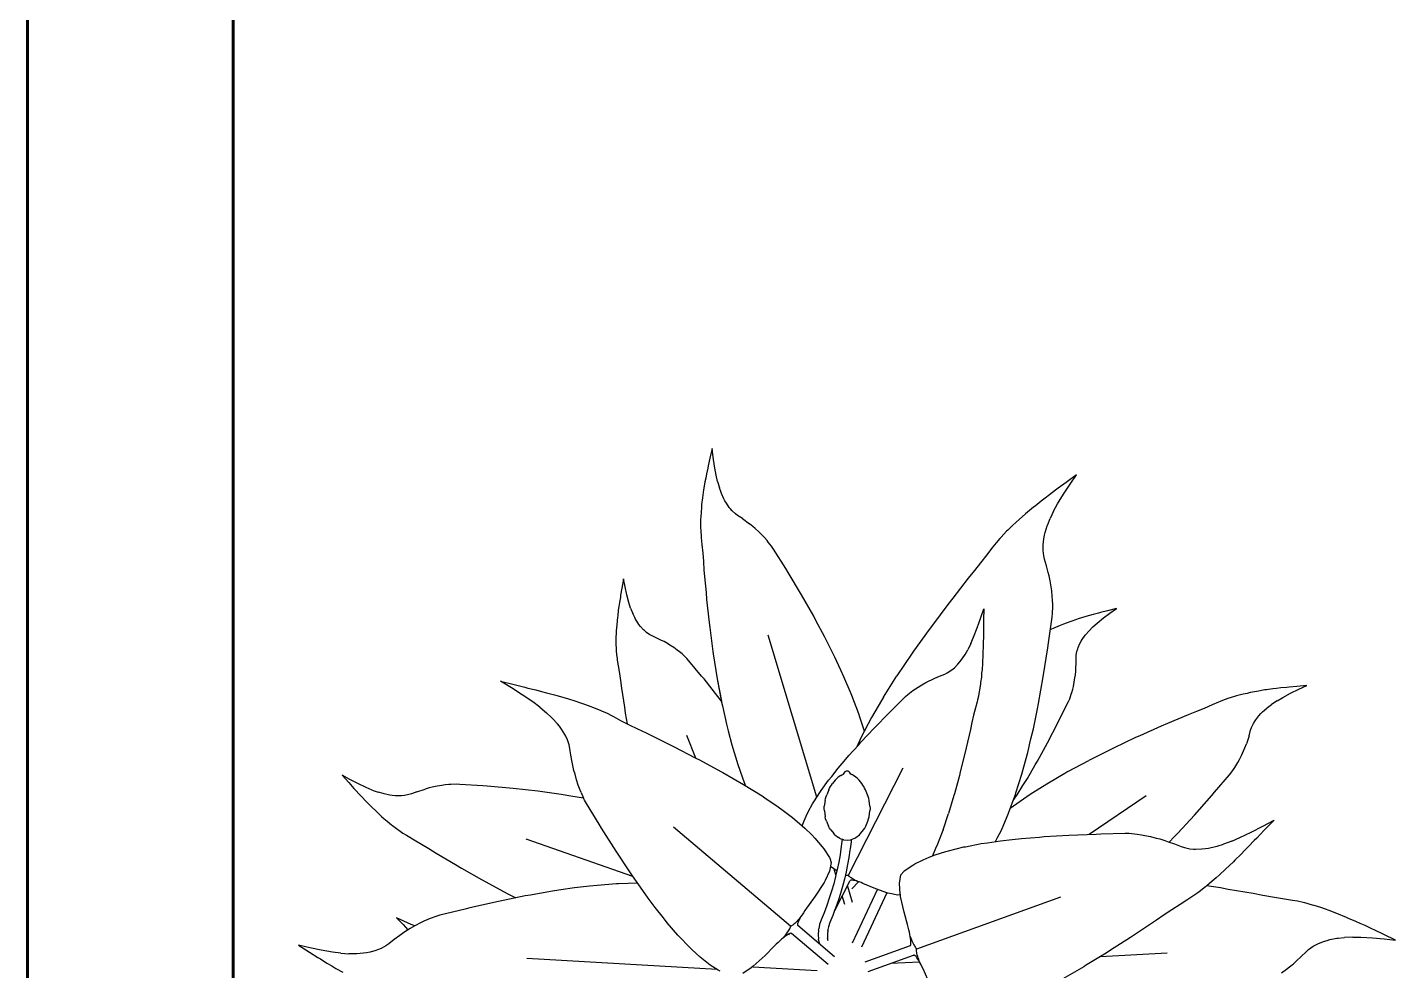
# Model space of a CAD drawing. Header units: metres. Extents: x 244.4 to 340.3, y -4.1 to 64.3.
# Drawn here: x 298.459 to 299.456, y 31.72 to 32.408 of the extents above; entities that cross this region are included whole.
import ezdxf

# ---------------------------------------------------------------- set-up
doc = ezdxf.new("R2010")
doc.units = ezdxf.units.M
doc.layers.add('A-WALL', color=6, linetype='Continuous', lineweight=60)
doc.layers.add('Edges', color=7, linetype='Continuous')

msp = doc.modelspace()

# ---------------------------------------------------------------- linework, layer by layer
at = {"layer": 'A-WALL'}
for p, q in [((298.45857, 31.3523), (298.45857, 64.279)), ((298.60857, 31.3523), (298.60857, 40.38724))]:
    msp.add_line(p, q, dxfattribs=at)
at = {"layer": 'Edges'}
for p, q in [((298.95604, 32.09363), (298.95478, 32.08817)), ((298.95757, 32.10077), (298.95604, 32.09363)), ((298.9584, 32.09434), (298.95757, 32.10077)), ((298.95933, 32.08784), (298.9584, 32.09434)), ((298.95353, 32.08218), (298.95303, 32.07912)), ((298.95449, 32.08639), (298.95353, 32.08218)), ((298.95478, 32.08817), (298.95449, 32.08639)), ((298.96051, 32.08136), (298.95933, 32.08784)), ((298.96157, 32.07673), (298.96051, 32.08136)), ((299.22323, 32.08162), (299.21563, 32.07592)), ((299.21847, 32.0746), (299.22323, 32.08162)), ((298.95171, 32.07184), (298.95146, 32.07062)), ((298.95242, 32.07633), (298.95171, 32.07184)), ((298.95303, 32.07912), (298.95242, 32.07633)), ((298.96157, 32.07673), (298.96291, 32.07211)), ((298.96414, 32.06868), (298.96291, 32.07211)), ((299.20978, 32.0717), (299.20798, 32.07023)), ((299.21563, 32.07592), (299.20978, 32.0717)), ((299.2138, 32.06752), (299.21847, 32.0746)), ((298.95061, 32.06462), (298.95, 32.05976)), ((298.95146, 32.07062), (298.95061, 32.06462)), ((298.96444, 32.06786), (298.96414, 32.06868)), ((298.96614, 32.06411), (298.96444, 32.06786)), ((298.96694, 32.06264), (298.96614, 32.06411)), ((298.96802, 32.06075), (298.96694, 32.06264)), ((299.1975, 32.0624), (299.19304, 32.05877)), ((299.20042, 32.06451), (299.1975, 32.0624)), ((299.2035, 32.06702), (299.20042, 32.06451)), ((299.20798, 32.07023), (299.2035, 32.06702)), ((299.20941, 32.06032), (299.2138, 32.06752)), ((298.94953, 32.05458), (298.94935, 32.05052)), ((298.94984, 32.05751), (298.94953, 32.05458)), ((298.95, 32.05976), (298.94984, 32.05751)), ((298.97007, 32.05776), (298.96802, 32.06075)), ((298.97074, 32.05694), (298.97007, 32.05776)), ((298.97226, 32.05523), (298.97074, 32.05694)), ((298.97459, 32.05306), (298.97226, 32.05523)), ((298.97625, 32.05182), (298.97459, 32.05306)), ((298.9797, 32.04956), (298.97625, 32.05182)), ((299.18596, 32.05297), (299.18134, 32.04902)), ((299.19178, 32.05784), (299.18596, 32.05297)), ((299.19304, 32.05877), (299.19178, 32.05784)), ((299.20652, 32.05506), (299.20391, 32.04961)), ((299.20652, 32.05506), (299.20941, 32.06032)), ((298.94927, 32.04953), (298.9492, 32.04471)), ((298.9492, 32.04471), (298.94924, 32.04371)), ((298.94924, 32.04371), (298.94931, 32.04011)), ((298.94935, 32.05052), (298.94927, 32.04953)), ((298.9797, 32.04956), (298.9848, 32.04586)), ((298.98721, 32.04393), (298.9848, 32.04586)), ((298.98899, 32.04237), (298.98721, 32.04393)), ((298.99172, 32.03994), (298.98899, 32.04237)), ((299.17308, 32.04117), (299.1722, 32.04035)), ((299.17661, 32.04468), (299.17308, 32.04117)), ((299.17932, 32.04709), (299.17661, 32.04468)), ((299.18134, 32.04902), (299.17932, 32.04709)), ((299.20032, 32.03952), (299.20183, 32.04439)), ((299.20183, 32.04439), (299.20222, 32.04539)), ((299.20222, 32.04539), (299.20391, 32.04961)), ((298.94931, 32.04011), (298.94955, 32.03711)), ((298.94955, 32.03711), (298.94964, 32.03567)), ((298.94964, 32.03567), (298.95017, 32.03072)), ((298.99417, 32.03748), (298.99172, 32.03994)), ((298.9958, 32.03581), (298.99417, 32.03748)), ((298.99766, 32.0337), (298.9958, 32.03581)), ((298.9986, 32.03252), (298.99766, 32.0337)), ((299.00099, 32.02946), (298.9986, 32.03252)), ((299.16455, 32.03195), (299.16234, 32.02912)), ((299.1674, 32.03518), (299.16455, 32.03195)), ((299.16818, 32.0361), (299.1674, 32.03518)), ((299.1722, 32.04035), (299.16818, 32.0361)), ((299.19883, 32.03048), (299.19933, 32.03489)), ((299.19933, 32.03489), (299.19987, 32.03751)), ((299.19987, 32.03751), (299.20032, 32.03952)), ((298.95017, 32.03072), (298.95076, 32.02445)), ((298.95076, 32.02445), (298.95125, 32.01832)), ((299.00248, 32.02727), (299.00099, 32.02946)), ((299.01127, 32.01311), (299.00248, 32.02727)), ((299.15778, 32.02307), (299.15333, 32.01725)), ((299.16127, 32.02779), (299.15778, 32.02307)), ((299.16234, 32.02912), (299.16127, 32.02779)), ((299.1988, 32.02918), (299.19883, 32.03048)), ((299.19884, 32.02639), (299.1988, 32.02918)), ((299.1993, 32.02252), (299.19884, 32.02639)), ((299.19987, 32.02004), (299.1993, 32.02252)), ((298.95125, 32.01832), (298.95167, 32.01193)), ((298.95167, 32.01193), (298.95319, 31.99568)), ((299.01302, 32.01037), (299.01127, 32.01311)), ((299.14893, 32.01171), (299.14431, 32.00611)), ((299.15333, 32.01725), (299.14893, 32.01171)), ((299.20134, 32.01521), (299.19987, 32.02004)), ((299.20255, 32.01036), (299.20134, 32.01521)), ((298.89299, 32.00563), (298.89188, 31.99896)), ((298.89417, 31.99989), (298.89299, 32.00563)), ((299.02277, 31.99402), (299.01302, 32.01037)), ((299.14431, 32.00611), (299.13301, 31.9915)), ((299.20322, 32.00778), (299.20255, 32.01036)), ((299.20398, 32.00413), (299.20322, 32.00778)), ((299.20442, 32.00132), (299.20398, 32.00413)), ((299.20511, 31.99702), (299.20442, 32.00132)), ((298.89076, 31.99223), (298.89004, 31.98832)), ((298.89095, 31.99388), (298.89076, 31.99223)), ((298.89188, 31.99896), (298.89095, 31.99388)), ((298.89544, 31.99413), (298.89417, 31.99989)), ((298.89695, 31.98843), (298.89544, 31.99413)), ((298.95319, 31.99568), (298.95362, 31.99052)), ((299.03168, 31.97837), (299.02277, 31.99402)), ((299.13301, 31.9915), (299.12939, 31.98697)), ((299.2055, 31.99292), (299.20511, 31.99702)), ((299.20574, 31.9902), (299.2055, 31.99292)), ((298.88926, 31.98293), (298.8888, 31.97881)), ((298.88971, 31.9855), (298.88926, 31.98293)), ((298.89004, 31.98832), (298.88971, 31.9855)), ((298.89824, 31.9844), (298.89695, 31.98843)), ((298.89824, 31.9844), (298.8998, 31.98042)), ((298.95362, 31.99052), (298.95551, 31.97378)), ((299.12939, 31.98697), (299.11816, 31.97189)), ((299.15324, 31.97685), (299.15562, 31.98389)), ((299.15562, 31.98389), (299.15543, 31.97573)), ((299.20586, 31.98693), (299.20574, 31.9902)), ((299.20574, 31.98073), (299.20584, 31.98518)), ((299.20584, 31.98518), (299.20586, 31.98693)), ((299.24076, 31.98116), (299.23918, 31.98066)), ((299.24578, 31.98239), (299.24076, 31.98116)), ((299.25232, 31.9841), (299.24578, 31.98239)), ((299.24756, 31.98068), (299.25232, 31.9841)), ((298.88809, 31.97222), (298.88773, 31.96781)), ((298.88861, 31.97769), (298.88809, 31.97222)), ((298.8888, 31.97881), (298.88861, 31.97769)), ((298.90119, 31.97751), (298.8998, 31.98042)), ((298.90152, 31.97682), (298.90119, 31.97751)), ((298.90338, 31.97368), (298.90152, 31.97682)), ((298.90424, 31.97247), (298.90338, 31.97368)), ((298.90539, 31.97092), (298.90424, 31.97247)), ((298.95551, 31.97378), (298.95588, 31.97023)), ((299.03334, 31.97521), (299.03168, 31.97837)), ((299.0398, 31.96321), (299.03334, 31.97521)), ((299.11816, 31.97189), (299.11576, 31.96878)), ((299.15081, 31.96991), (299.15324, 31.97685)), ((299.15543, 31.97573), (299.15543, 31.9696)), ((299.20279, 31.95896), (299.20545, 31.97772)), ((299.20545, 31.97772), (299.20574, 31.98073)), ((299.21131, 31.97173), (299.20801, 31.97024)), ((299.21378, 31.97267), (299.21131, 31.97173)), ((299.21565, 31.97345), (299.21378, 31.97267)), ((299.21982, 31.97493), (299.21565, 31.97345)), ((299.22503, 31.97668), (299.21982, 31.97493)), ((299.22613, 31.97697), (299.22503, 31.97668)), ((299.23008, 31.97823), (299.22613, 31.97697)), ((299.23261, 31.97887), (299.23008, 31.97823)), ((299.23532, 31.97972), (299.23261, 31.97887)), ((299.23508, 31.97063), (299.23824, 31.97345)), ((299.23918, 31.98066), (299.23532, 31.97972)), ((299.23824, 31.97345), (299.24282, 31.97716)), ((299.24282, 31.97716), (299.24756, 31.98068)), ((298.88769, 31.96579), (298.88753, 31.96314)), ((298.88753, 31.96314), (298.88755, 31.95952)), ((298.88773, 31.96781), (298.88769, 31.96579)), ((298.90756, 31.96853), (298.90539, 31.97092)), ((298.90826, 31.96789), (298.90756, 31.96853)), ((298.90983, 31.96656), (298.90826, 31.96789)), ((298.91223, 31.96493), (298.90983, 31.96656)), ((298.91391, 31.96404), (298.91223, 31.96493)), ((298.91741, 31.96249), (298.91391, 31.96404)), ((298.92077, 31.96079), (298.91741, 31.96249)), ((298.95588, 31.97023), (298.95824, 31.95268)), ((299.03388, 31.84638), (298.99838, 31.96472)), ((299.04292, 31.95689), (299.0398, 31.96321)), ((299.11576, 31.96878), (299.10447, 31.95291)), ((299.14619, 31.95848), (299.14821, 31.96316)), ((299.14821, 31.96316), (299.15081, 31.96991)), ((299.15534, 31.96298), (299.15517, 31.95963)), ((299.15543, 31.9696), (299.15531, 31.96762)), ((299.15531, 31.96762), (299.15534, 31.96298)), ((299.20719, 31.9699), (299.20413, 31.9684)), ((299.20801, 31.97024), (299.20719, 31.9699)), ((299.22665, 31.96029), (299.2274, 31.96156)), ((299.2274, 31.96156), (299.22951, 31.96454)), ((299.22951, 31.96454), (299.23, 31.96513)), ((299.23, 31.96513), (299.23209, 31.96759)), ((299.23508, 31.97063), (299.23209, 31.96759)), ((298.88755, 31.95952), (298.88752, 31.95863)), ((298.88752, 31.95863), (298.88767, 31.95436)), ((298.88767, 31.95436), (298.88776, 31.95348)), ((298.88776, 31.95348), (298.888, 31.95031)), ((298.92258, 31.95988), (298.92077, 31.96079)), ((298.92503, 31.95849), (298.92258, 31.95988)), ((298.92685, 31.95735), (298.92503, 31.95849)), ((298.92964, 31.95558), (298.92685, 31.95735)), ((298.93214, 31.95374), (298.92964, 31.95558)), ((298.93381, 31.9525), (298.93214, 31.95374)), ((298.93572, 31.9509), (298.93381, 31.9525)), ((298.95824, 31.95268), (298.95845, 31.95102)), ((299.04714, 31.94853), (299.04292, 31.95689)), ((299.1034, 31.95145), (299.09228, 31.93496)), ((299.10447, 31.95291), (299.1034, 31.95145)), ((299.14203, 31.95062), (299.14393, 31.95393)), ((299.14619, 31.95848), (299.14393, 31.95393)), ((299.1552, 31.95662), (299.15497, 31.95181)), ((299.15497, 31.95181), (299.15498, 31.95051)), ((299.15517, 31.95963), (299.1552, 31.95662)), ((299.19903, 31.93425), (299.20235, 31.95533)), ((299.20235, 31.95533), (299.20279, 31.95896)), ((299.22303, 31.94992), (299.22353, 31.95277)), ((299.22353, 31.95277), (299.2241, 31.95474)), ((299.2241, 31.95474), (299.2244, 31.95565)), ((299.2244, 31.95565), (299.22571, 31.9586)), ((299.22571, 31.9586), (299.22665, 31.96029)), ((298.888, 31.95031), (298.88838, 31.9477)), ((298.88838, 31.9477), (298.88853, 31.94645)), ((298.88853, 31.94645), (298.88927, 31.94217)), ((298.88927, 31.94217), (298.89012, 31.93676)), ((298.93669, 31.95), (298.93572, 31.9509)), ((298.93916, 31.94766), (298.93669, 31.95)), ((298.94071, 31.94595), (298.93916, 31.94766)), ((298.94989, 31.93482), (298.94071, 31.94595)), ((298.95845, 31.95102), (298.96135, 31.93286)), ((299.05148, 31.93905), (299.04714, 31.94853)), ((299.13421, 31.94081), (299.13675, 31.94338)), ((299.13675, 31.94338), (299.13815, 31.94505)), ((299.13815, 31.94505), (299.13921, 31.94638)), ((299.13921, 31.94638), (299.14158, 31.94985)), ((299.14158, 31.94985), (299.14203, 31.95062)), ((299.15463, 31.94423), (299.15433, 31.93925)), ((299.15498, 31.95051), (299.15463, 31.94423)), ((299.22273, 31.94043), (299.22291, 31.94419)), ((299.2229, 31.94801), (299.22303, 31.94992)), ((299.22291, 31.94419), (299.2229, 31.94801)), ((298.89012, 31.93676), (298.89086, 31.93148)), ((298.89086, 31.93148), (298.89152, 31.926)), ((298.95172, 31.93269), (298.94989, 31.93482)), ((298.96191, 31.91985), (298.95172, 31.93269)), ((298.96135, 31.93286), (298.96456, 31.9158)), ((298.96135, 31.93286), (298.96442, 31.91655)), ((299.05371, 31.93429), (299.05148, 31.93905)), ((299.05898, 31.92171), (299.05371, 31.93429)), ((299.08245, 31.91936), (299.09228, 31.93496)), ((299.1153, 31.93105), (299.11792, 31.93233)), ((299.11792, 31.93233), (299.11984, 31.93316)), ((299.11984, 31.93316), (299.12344, 31.93478)), ((299.12344, 31.93478), (299.12716, 31.93623)), ((299.12716, 31.93623), (299.12898, 31.93712)), ((299.12898, 31.93712), (299.13163, 31.93876)), ((299.13163, 31.93876), (299.1334, 31.94013)), ((299.1334, 31.94013), (299.13421, 31.94081)), ((299.15385, 31.93404), (299.15332, 31.93002)), ((299.15407, 31.93697), (299.15385, 31.93404)), ((299.15433, 31.93925), (299.15407, 31.93697)), ((299.19555, 31.91467), (299.19903, 31.93425)), ((299.22159, 31.93021), (299.22207, 31.93348)), ((299.22207, 31.93348), (299.22238, 31.9356)), ((299.22238, 31.9356), (299.22264, 31.9384)), ((299.22264, 31.9384), (299.22273, 31.94043)), ((298.81142, 31.92615), (298.80341, 31.93116)), ((298.80341, 31.93116), (298.81344, 31.92854)), ((298.81929, 31.92112), (298.81142, 31.92615)), ((298.81344, 31.92854), (298.82102, 31.92674)), ((298.82102, 31.92674), (298.82343, 31.92602)), ((298.82343, 31.92602), (298.82918, 31.9247)), ((298.82918, 31.9247), (298.83327, 31.92351)), ((298.83327, 31.92351), (298.83699, 31.92267)), ((298.83699, 31.92267), (298.84287, 31.92098)), ((298.89152, 31.926), (298.89368, 31.91211)), ((299.0595, 31.92049), (299.05898, 31.92171)), ((299.09856, 31.9198), (299.10022, 31.92131)), ((299.10022, 31.92131), (299.10388, 31.92417)), ((299.10388, 31.92417), (299.10592, 31.92559)), ((299.10592, 31.92559), (299.10769, 31.92669)), ((299.10769, 31.92669), (299.11038, 31.92837)), ((299.11038, 31.92837), (299.11335, 31.92997)), ((299.11335, 31.92997), (299.1153, 31.93105)), ((299.15231, 31.92347), (299.15169, 31.92012)), ((299.15251, 31.92442), (299.15231, 31.92347)), ((299.15323, 31.92906), (299.15251, 31.92442)), ((299.15332, 31.93002), (299.15323, 31.92906)), ((299.21826, 31.91828), (299.21939, 31.92149)), ((299.21939, 31.92149), (299.21981, 31.92274)), ((299.21981, 31.92274), (299.22049, 31.92514)), ((299.22049, 31.92514), (299.22094, 31.92717)), ((299.22094, 31.92717), (299.22159, 31.93021)), ((299.34462, 31.92157), (299.3407, 31.92052)), ((299.34751, 31.92218), (299.34462, 31.92157)), ((299.3497, 31.92271), (299.34751, 31.92218)), ((299.35452, 31.9236), (299.3497, 31.92271)), ((299.36048, 31.92462), (299.35452, 31.9236)), ((299.36173, 31.92475), (299.36048, 31.92462)), ((299.36622, 31.92544), (299.36173, 31.92475)), ((299.36906, 31.9257), (299.36622, 31.92544)), ((299.37213, 31.92615), (299.36906, 31.9257)), ((299.37643, 31.92652), (299.37213, 31.92615)), ((299.37347, 31.91926), (299.37929, 31.92235)), ((299.37822, 31.92678), (299.37643, 31.92652)), ((299.3838, 31.92725), (299.37822, 31.92678)), ((299.37929, 31.92235), (299.38519, 31.92521)), ((299.39107, 31.92796), (299.3838, 31.92725)), ((299.38519, 31.92521), (299.39107, 31.92796)), ((298.82687, 31.91594), (298.81929, 31.92112)), ((298.83206, 31.91208), (298.82687, 31.91594)), ((298.83206, 31.91208), (298.83703, 31.90795)), ((298.84287, 31.92098), (298.84448, 31.92061)), ((298.84448, 31.92061), (298.85214, 31.91834)), ((298.85214, 31.91834), (298.85821, 31.91652)), ((298.85821, 31.91652), (298.86095, 31.91553)), ((298.86095, 31.91553), (298.86451, 31.9144)), ((298.86451, 31.9144), (298.86932, 31.91258)), ((298.86932, 31.91258), (298.87048, 31.91218)), ((298.87048, 31.91218), (298.876, 31.90994)), ((298.89368, 31.91211), (298.8943, 31.9077)), ((298.96442, 31.91655), (298.96191, 31.91985)), ((298.96456, 31.9158), (298.96515, 31.91315)), ((298.96515, 31.91315), (298.96812, 31.89971)), ((299.06448, 31.90725), (299.0595, 31.92049)), ((299.08102, 31.91685), (299.07381, 31.90448)), ((299.08245, 31.91936), (299.08102, 31.91685)), ((299.08863, 31.90984), (299.09856, 31.9198)), ((299.14948, 31.91164), (299.14811, 31.90618)), ((299.1507, 31.91606), (299.14948, 31.91164)), ((299.15099, 31.91735), (299.1507, 31.91606)), ((299.15169, 31.92012), (299.15099, 31.91735)), ((299.19471, 31.91083), (299.19555, 31.91467)), ((299.21092, 31.90324), (299.21733, 31.91617)), ((299.21733, 31.91617), (299.21826, 31.91828)), ((299.32209, 31.91371), (299.31629, 31.91124)), ((299.32664, 31.91572), (299.32209, 31.91371)), ((299.32799, 31.91625), (299.32664, 31.91572)), ((299.33077, 31.91739), (299.32799, 31.91625)), ((299.33418, 31.91855), (299.33077, 31.91739)), ((299.33512, 31.91889), (299.33418, 31.91855)), ((299.33973, 31.92029), (299.33512, 31.91889)), ((299.3407, 31.92052), (299.33973, 31.92029)), ((299.35874, 31.90865), (299.36181, 31.91141)), ((299.36181, 31.91141), (299.3625, 31.91194)), ((299.3625, 31.91194), (299.36538, 31.91416)), ((299.36938, 31.91684), (299.36538, 31.91416)), ((299.36938, 31.91684), (299.37347, 31.91926)), ((298.84056, 31.90464), (298.83703, 31.90795)), ((298.84138, 31.90386), (298.84056, 31.90464)), ((298.84498, 31.89991), (298.84138, 31.90386)), ((298.876, 31.90994), (298.87712, 31.90941)), ((298.87712, 31.90941), (298.88109, 31.90766)), ((298.88109, 31.90766), (298.8843, 31.906)), ((298.8843, 31.906), (298.88582, 31.90526)), ((298.88582, 31.90526), (298.89092, 31.90246)), ((298.89092, 31.90246), (298.89726, 31.89917)), ((298.8943, 31.9077), (298.89566, 31.9)), ((299.06525, 31.90489), (299.06448, 31.90725)), ((299.06863, 31.89459), (299.06525, 31.90489)), ((299.07381, 31.90448), (299.07139, 31.89983)), ((299.07584, 31.89686), (299.0867, 31.908)), ((299.0867, 31.908), (299.08863, 31.90984)), ((299.14811, 31.90618), (299.14693, 31.90099)), ((299.19179, 31.89632), (299.19471, 31.91083)), ((299.20972, 31.9007), (299.21092, 31.90324)), ((299.30463, 31.90657), (299.28962, 31.90018)), ((299.31059, 31.90891), (299.30463, 31.90657)), ((299.31629, 31.91124), (299.31059, 31.90891)), ((299.35214, 31.90012), (299.35332, 31.90208)), ((299.35332, 31.90208), (299.35389, 31.90298)), ((299.35389, 31.90298), (299.35611, 31.90584)), ((299.35611, 31.90584), (299.35759, 31.90745)), ((299.35759, 31.90745), (299.35874, 31.90865)), ((298.84632, 31.89821), (298.84498, 31.89991)), ((298.84797, 31.896), (298.84632, 31.89821)), ((298.8504, 31.8921), (298.84797, 31.896)), ((298.851, 31.8909), (298.8504, 31.8921)), ((298.89726, 31.89917), (298.90334, 31.89619)), ((298.90334, 31.89619), (298.90954, 31.89333)), ((298.90954, 31.89333), (298.92506, 31.88554)), ((298.94576, 31.87499), (298.93912, 31.89141)), ((298.96812, 31.89971), (298.96939, 31.89484)), ((298.96939, 31.89484), (298.97205, 31.88457)), ((299.06608, 31.88654), (299.07584, 31.89686)), ((299.07139, 31.89983), (299.06637, 31.89028)), ((299.07139, 31.89983), (299.06863, 31.89459)), ((299.14586, 31.89571), (299.1427, 31.88241)), ((299.14693, 31.90099), (299.14586, 31.89571)), ((299.18997, 31.8889), (299.19179, 31.89632)), ((299.20216, 31.88616), (299.20972, 31.9007)), ((299.28483, 31.8982), (299.26947, 31.89131)), ((299.28962, 31.90018), (299.28483, 31.8982)), ((299.34901, 31.8913), (299.35011, 31.89528)), ((299.35011, 31.89528), (299.35079, 31.89723)), ((299.35079, 31.89723), (299.35214, 31.90012)), ((298.85218, 31.88832), (298.851, 31.8909)), ((298.85344, 31.88457), (298.85218, 31.88832)), ((298.854, 31.88205), (298.85344, 31.88457)), ((298.85471, 31.87703), (298.854, 31.88205)), ((298.92506, 31.88554), (298.9299, 31.88324)), ((298.9299, 31.88324), (298.94529, 31.87522)), ((298.97205, 31.88457), (298.97634, 31.87036)), ((299.05729, 31.87679), (299.06425, 31.88442)), ((299.06637, 31.89028), (299.06303, 31.88309)), ((299.06425, 31.88442), (299.06608, 31.88654)), ((299.1427, 31.88241), (299.14182, 31.87829)), ((299.18773, 31.87916), (299.18997, 31.8889)), ((299.19476, 31.87264), (299.20216, 31.88616)), ((299.24868, 31.88159), (299.23226, 31.87331)), ((299.25019, 31.8823), (299.24868, 31.88159)), ((299.26619, 31.88989), (299.25019, 31.8823)), ((299.26947, 31.89131), (299.26619, 31.88989)), ((299.34498, 31.88027), (299.34593, 31.88244)), ((299.34593, 31.88244), (299.34703, 31.88532)), ((299.34901, 31.8913), (299.34703, 31.88532)), ((298.85566, 31.87211), (298.85471, 31.87703)), ((298.85612, 31.86949), (298.85566, 31.87211)), ((298.94529, 31.87522), (298.94576, 31.87499)), ((298.94576, 31.87499), (298.94848, 31.87364)), ((298.94848, 31.87364), (298.96392, 31.86521)), ((299.04946, 31.86756), (299.05391, 31.87269)), ((299.05391, 31.87269), (299.05729, 31.87679)), ((299.14182, 31.87829), (299.13846, 31.86504)), ((299.18476, 31.86848), (299.18773, 31.87916)), ((299.19319, 31.87003), (299.19476, 31.87264)), ((299.21698, 31.86507), (299.23226, 31.87331)), ((299.33936, 31.86938), (299.3408, 31.87179)), ((299.3408, 31.87179), (299.3419, 31.87385)), ((299.3419, 31.87385), (299.3435, 31.87693)), ((299.3435, 31.87693), (299.34498, 31.88027)), ((298.69367, 31.85944), (298.68798, 31.86255)), ((298.68798, 31.86255), (298.69286, 31.85711)), ((298.85695, 31.86588), (298.85612, 31.86949)), ((298.8577, 31.86316), (298.85695, 31.86588)), ((298.85881, 31.85902), (298.8577, 31.86316)), ((298.96392, 31.86521), (298.96534, 31.86448)), ((298.96534, 31.86448), (298.98053, 31.8557)), ((298.97634, 31.87036), (298.97948, 31.86137)), ((299.04257, 31.85884), (299.04485, 31.86164)), ((299.04485, 31.86164), (299.04946, 31.86756)), ((299.05149, 31.86237), (299.0496, 31.86096)), ((299.05149, 31.86237), (299.05211, 31.86276)), ((299.05211, 31.86276), (299.05279, 31.86306)), ((299.05273, 31.86285), (299.05324, 31.86327)), ((299.05279, 31.86306), (299.05324, 31.86327)), ((299.05324, 31.86327), (299.05326, 31.86328)), ((299.05326, 31.86328), (299.0533, 31.86333)), ((299.0533, 31.86333), (299.05382, 31.86386)), ((299.05343, 31.86337), (299.0533, 31.86333)), ((299.05343, 31.86337), (299.05332, 31.86323)), ((299.05347, 31.86342), (299.05343, 31.86337)), ((299.05382, 31.86386), (299.05347, 31.86342)), ((299.0537, 31.86357), (299.05347, 31.86342)), ((299.05382, 31.86386), (299.05389, 31.86395)), ((299.05389, 31.86395), (299.05439, 31.86472)), ((299.05428, 31.86445), (299.05389, 31.86395)), ((299.05439, 31.86472), (299.0547, 31.8651)), ((299.0547, 31.8651), (299.05509, 31.8654)), ((299.05509, 31.8654), (299.05555, 31.86558)), ((299.05555, 31.86558), (299.05604, 31.86564)), ((299.05604, 31.86564), (299.05654, 31.86558)), ((299.05654, 31.86558), (299.057, 31.8654)), ((299.057, 31.8654), (299.05739, 31.8651)), ((299.05701, 31.78948), (299.0968, 31.86791)), ((299.05739, 31.8651), (299.05769, 31.86472)), ((299.0582, 31.86395), (299.05769, 31.86472)), ((299.05827, 31.86386), (299.0582, 31.86395)), ((299.05879, 31.86333), (299.05827, 31.86386)), ((299.05862, 31.86342), (299.05827, 31.86386)), ((299.05862, 31.86342), (299.05839, 31.86357)), ((299.05866, 31.86337), (299.05862, 31.86342)), ((299.05877, 31.86323), (299.05866, 31.86337)), ((299.05879, 31.86333), (299.05866, 31.86337)), ((299.05883, 31.86328), (299.05879, 31.86333)), ((299.05885, 31.86327), (299.05883, 31.86328)), ((299.0593, 31.86306), (299.05885, 31.86327)), ((299.05936, 31.86285), (299.05885, 31.86327)), ((299.05997, 31.86276), (299.0593, 31.86306)), ((299.0606, 31.86237), (299.05997, 31.86276)), ((299.06249, 31.86096), (299.0606, 31.86237)), ((299.13783, 31.86231), (299.13417, 31.84895)), ((299.13846, 31.86504), (299.13783, 31.86231)), ((299.17905, 31.84963), (299.18335, 31.86317)), ((299.18335, 31.86317), (299.18476, 31.86848)), ((299.18737, 31.86002), (299.19319, 31.87003)), ((299.21463, 31.86369), (299.20274, 31.85678)), ((299.21698, 31.86507), (299.21463, 31.86369)), ((299.32388, 31.85015), (299.3347, 31.86283)), ((299.3347, 31.86283), (299.33634, 31.86491)), ((299.33634, 31.86491), (299.33852, 31.86812)), ((299.33852, 31.86812), (299.33936, 31.86938)), ((298.69286, 31.85711), (298.69655, 31.8529)), ((298.69948, 31.85639), (298.69367, 31.85944)), ((298.69655, 31.8529), (298.69782, 31.85162)), ((298.69782, 31.85162), (298.70067, 31.84837)), ((298.70542, 31.85354), (298.69948, 31.85639)), ((298.70979, 31.85168), (298.70542, 31.85354)), ((298.70979, 31.85168), (298.71432, 31.85006)), ((298.74244, 31.85044), (298.74843, 31.8524)), ((298.7514, 31.85322), (298.74843, 31.8524)), ((298.75371, 31.85374), (298.7514, 31.85322)), ((298.75728, 31.85454), (298.75371, 31.85374)), ((298.76071, 31.85508), (298.75728, 31.85454)), ((298.76302, 31.85542), (298.76071, 31.85508)), ((298.76581, 31.85569), (298.76302, 31.85542)), ((298.76732, 31.85576), (298.76581, 31.85569)), ((298.7712, 31.8559), (298.76732, 31.85576)), ((298.77385, 31.85582), (298.7712, 31.8559)), ((298.79047, 31.85464), (298.77385, 31.85582)), ((298.79373, 31.85445), (298.79047, 31.85464)), ((298.81268, 31.85276), (298.79373, 31.85445)), ((298.83058, 31.8508), (298.81268, 31.85276)), ((298.86011, 31.8552), (298.85881, 31.85902)), ((298.86095, 31.8527), (298.86011, 31.8552)), ((298.86211, 31.84976), (298.86095, 31.8527)), ((298.97948, 31.86137), (298.98101, 31.85705)), ((298.98053, 31.8557), (298.99399, 31.84736)), ((298.98101, 31.85705), (298.98189, 31.85486)), ((299.03713, 31.85128), (299.04257, 31.85884)), ((299.04274, 31.85189), (299.04121, 31.84828)), ((299.04274, 31.85189), (299.04328, 31.85307)), ((299.04328, 31.85307), (299.04389, 31.8542)), ((299.04389, 31.8542), (299.04459, 31.85528)), ((299.04459, 31.85528), (299.04536, 31.85632)), ((299.04732, 31.85881), (299.04536, 31.85632)), ((299.04732, 31.85881), (299.04801, 31.85959)), ((299.04801, 31.85959), (299.04877, 31.86031)), ((299.04877, 31.86031), (299.0496, 31.86096)), ((299.06331, 31.86031), (299.06249, 31.86096)), ((299.06407, 31.85959), (299.06331, 31.86031)), ((299.06477, 31.85881), (299.06407, 31.85959)), ((299.06673, 31.85632), (299.06477, 31.85881)), ((299.0675, 31.85528), (299.06673, 31.85632)), ((299.0682, 31.8542), (299.0675, 31.85528)), ((299.06881, 31.85307), (299.0682, 31.8542)), ((299.06935, 31.85189), (299.06881, 31.85307)), ((299.07088, 31.84828), (299.06935, 31.85189)), ((299.17996, 31.84828), (299.18414, 31.85499)), ((299.18414, 31.85499), (299.18737, 31.86002)), ((299.19848, 31.85409), (299.18951, 31.84844)), ((299.20274, 31.85678), (299.19848, 31.85409)), ((298.70067, 31.84837), (298.70285, 31.84616)), ((298.70285, 31.84616), (298.70475, 31.84404)), ((298.70475, 31.84404), (298.70797, 31.84083)), ((298.71782, 31.84905), (298.71432, 31.85006)), ((298.71866, 31.84881), (298.71782, 31.84905)), ((298.7227, 31.84798), (298.71866, 31.84881)), ((298.72435, 31.84777), (298.7227, 31.84798)), ((298.72652, 31.84754), (298.72435, 31.84777)), ((298.73014, 31.84745), (298.72652, 31.84754)), ((298.7312, 31.84752), (298.73014, 31.84745)), ((298.73348, 31.84774), (298.7312, 31.84752)), ((298.73661, 31.84836), (298.73348, 31.84774)), ((298.73859, 31.84897), (298.73661, 31.84836)), ((298.74244, 31.85044), (298.73859, 31.84897)), ((298.83411, 31.85029), (298.83058, 31.8508)), ((298.84762, 31.84849), (298.83411, 31.85029)), ((298.85457, 31.84731), (298.84762, 31.84849)), ((298.86382, 31.84583), (298.85457, 31.84731)), ((298.86211, 31.84976), (298.86392, 31.84581)), ((298.86392, 31.84581), (298.86382, 31.84583)), ((298.86457, 31.8444), (298.86392, 31.84581)), ((298.86596, 31.84191), (298.86457, 31.8444)), ((298.87536, 31.82673), (298.86596, 31.84191)), ((298.99399, 31.84736), (298.99603, 31.84596)), ((298.99603, 31.84596), (299.00589, 31.83932)), ((299.02768, 31.83588), (299.03089, 31.84158)), ((299.03089, 31.84158), (299.03167, 31.84297)), ((299.03167, 31.84297), (299.03662, 31.85059)), ((299.03662, 31.85059), (299.03713, 31.85128)), ((299.03995, 31.84416), (299.03939, 31.83996)), ((299.03995, 31.84416), (299.04028, 31.84556)), ((299.04028, 31.84556), (299.0407, 31.84693)), ((299.0407, 31.84693), (299.04121, 31.84828)), ((299.07139, 31.84693), (299.07088, 31.84828)), ((299.0718, 31.84556), (299.07139, 31.84693)), ((299.07213, 31.84416), (299.0718, 31.84556)), ((299.0727, 31.83996), (299.07213, 31.84416)), ((299.13386, 31.84773), (299.12989, 31.8345)), ((299.13417, 31.84895), (299.13386, 31.84773)), ((299.17497, 31.8383), (299.17865, 31.84833)), ((299.1771, 31.84411), (299.17996, 31.84828)), ((299.18951, 31.84844), (299.17727, 31.84003)), ((299.17865, 31.84833), (299.17905, 31.84963)), ((299.2325, 31.8194), (299.27387, 31.84772)), ((299.30919, 31.83339), (299.3218, 31.84764)), ((299.3218, 31.84764), (299.32388, 31.85015)), ((298.70797, 31.84083), (298.70882, 31.83991)), ((298.70882, 31.83991), (298.71318, 31.83571)), ((298.71318, 31.83571), (298.71675, 31.83236)), ((298.71675, 31.83236), (298.71848, 31.83091)), ((299.00589, 31.83932), (299.00936, 31.83669)), ((299.00936, 31.83669), (299.01627, 31.83153)), ((299.0246, 31.8292), (299.02614, 31.83256)), ((299.02614, 31.83256), (299.02768, 31.83588)), ((299.03931, 31.8382), (299.03939, 31.83996)), ((299.03946, 31.83644), (299.03931, 31.8382)), ((299.03946, 31.83644), (299.04002, 31.83225)), ((299.04037, 31.83059), (299.04002, 31.83225)), ((299.07172, 31.83059), (299.07207, 31.83225)), ((299.07207, 31.83225), (299.07263, 31.83644)), ((299.07277, 31.8382), (299.07263, 31.83644)), ((299.0727, 31.83996), (299.07277, 31.8382)), ((299.12593, 31.82268), (299.12989, 31.8345)), ((299.16843, 31.82248), (299.17269, 31.83247)), ((299.17269, 31.83247), (299.17369, 31.8348)), ((299.17369, 31.8348), (299.17497, 31.8383)), ((299.17727, 31.84003), (299.17497, 31.8383)), ((299.29699, 31.82014), (299.30919, 31.83339)), ((298.71848, 31.83091), (298.72068, 31.82895)), ((298.72068, 31.82895), (298.72386, 31.82642)), ((298.72386, 31.82642), (298.72461, 31.82578)), ((298.72461, 31.82578), (298.72848, 31.82289)), ((298.72848, 31.82289), (298.72931, 31.82233)), ((298.72931, 31.82233), (298.73227, 31.82028)), ((298.87707, 31.8238), (298.87536, 31.82673)), ((298.88767, 31.80713), (298.87707, 31.8238)), ((299.01488, 31.75247), (298.92957, 31.82457)), ((299.01627, 31.83153), (299.02331, 31.82555)), ((299.02331, 31.82555), (299.0246, 31.8292)), ((299.02331, 31.82555), (299.02517, 31.82396)), ((299.02517, 31.82396), (299.03034, 31.81889)), ((299.04093, 31.82898), (299.04037, 31.83059)), ((299.04093, 31.82898), (299.04249, 31.8253)), ((299.04318, 31.82394), (299.04249, 31.8253)), ((299.04406, 31.8227), (299.04318, 31.82394)), ((299.04406, 31.8227), (299.04626, 31.81991)), ((299.06583, 31.81991), (299.06803, 31.8227)), ((299.06803, 31.8227), (299.06891, 31.82394)), ((299.06891, 31.82394), (299.06959, 31.8253)), ((299.06959, 31.8253), (299.07116, 31.82898)), ((299.07116, 31.82898), (299.07172, 31.83059)), ((299.12593, 31.82268), (299.12523, 31.82086)), ((299.16572, 31.81705), (299.16843, 31.82248)), ((299.35061, 31.82098), (299.3589, 31.82528)), ((299.35996, 31.82234), (299.35462, 31.81668)), ((299.3589, 31.82528), (299.36724, 31.82972)), ((299.36724, 31.82972), (299.35996, 31.82234)), ((298.73227, 31.82028), (298.73484, 31.81872)), ((298.73484, 31.81872), (298.73606, 31.81795)), ((298.73606, 31.81795), (298.74038, 31.81548)), ((298.74038, 31.81548), (298.7458, 31.81228)), ((298.7458, 31.81228), (298.75106, 31.80907)), ((298.89996, 31.78871), (298.82211, 31.81582)), ((299.03034, 31.81889), (299.03261, 31.8166)), ((299.03261, 31.8166), (299.0379, 31.81034)), ((299.04712, 31.81902), (299.04626, 31.81991)), ((299.04712, 31.81902), (299.04974, 31.81707)), ((299.05046, 31.81657), (299.04974, 31.81707)), ((299.05046, 31.81657), (299.05315, 31.81548)), ((299.05221, 31.81407), (299.05156, 31.80879)), ((299.05237, 31.8158), (299.05221, 31.81407)), ((299.05239, 31.816), (299.05237, 31.8158)), ((299.05358, 31.81534), (299.05315, 31.81548)), ((299.05358, 31.81534), (299.05604, 31.81502)), ((299.05604, 31.81502), (299.05851, 31.81534)), ((299.05888, 31.81401), (299.05823, 31.80871)), ((299.05851, 31.81534), (299.05894, 31.81548)), ((299.05902, 31.81552), (299.05888, 31.81401)), ((299.05894, 31.81548), (299.05902, 31.81552)), ((299.05902, 31.81552), (299.06163, 31.81657)), ((299.06163, 31.81657), (299.06235, 31.81707)), ((299.06235, 31.81707), (299.06496, 31.81902)), ((299.06496, 31.81902), (299.06583, 31.81991)), ((299.12192, 31.8121), (299.12054, 31.80897)), ((299.12523, 31.82086), (299.12192, 31.8121)), ((299.14222, 31.81035), (299.15384, 31.8126)), ((299.15384, 31.8126), (299.15838, 31.8132)), ((299.15838, 31.8132), (299.1678, 31.81466)), ((299.16424, 31.81411), (299.16572, 31.81705)), ((299.1678, 31.81466), (299.17638, 31.81553)), ((299.17638, 31.81553), (299.18307, 31.81636)), ((299.18307, 31.81636), (299.19615, 31.81737)), ((299.19615, 31.81737), (299.19969, 31.81772)), ((299.19969, 31.81772), (299.2177, 31.81876)), ((299.2177, 31.81876), (299.23744, 31.81961)), ((299.23744, 31.81961), (299.24083, 31.81962)), ((299.24083, 31.81962), (299.25868, 31.82018)), ((299.25868, 31.82018), (299.26153, 31.82013)), ((299.26153, 31.82013), (299.26741, 31.81958)), ((299.26741, 31.81958), (299.27053, 31.81912)), ((299.27053, 31.81912), (299.27312, 31.8186)), ((299.27312, 31.8186), (299.27707, 31.81781)), ((299.27707, 31.81781), (299.28121, 31.8167)), ((299.28121, 31.8167), (299.28394, 31.81599)), ((299.28394, 31.81599), (299.28748, 31.8149)), ((299.28748, 31.8149), (299.28998, 31.81399)), ((299.28998, 31.81399), (299.29472, 31.81236)), ((299.29075, 31.81373), (299.29449, 31.81761)), ((299.29449, 31.81761), (299.29699, 31.82014)), ((299.29472, 31.81236), (299.29942, 31.81046)), ((299.32571, 31.81081), (299.33034, 31.81221)), ((299.3364, 31.81445), (299.33034, 31.81221)), ((299.3364, 31.81445), (299.34233, 31.81701)), ((299.34233, 31.81701), (299.35061, 31.82098)), ((299.35278, 31.81495), (299.34877, 31.81063)), ((299.35462, 31.81668), (299.35278, 31.81495)), ((298.75106, 31.80907), (298.75648, 31.80566)), ((298.75648, 31.80566), (298.77054, 31.79738)), ((298.89757, 31.79205), (298.88767, 31.80713)), ((299.0379, 31.81034), (299.03898, 31.80888)), ((299.03898, 31.80888), (299.04315, 31.80247)), ((299.04315, 31.80247), (299.04338, 31.80195)), ((299.04338, 31.80195), (299.04445, 31.79885)), ((299.05088, 31.80434), (299.04994, 31.79907)), ((299.05156, 31.80879), (299.05088, 31.80434)), ((299.05732, 31.80258), (299.05637, 31.79728)), ((299.05811, 31.80787), (299.05732, 31.80258)), ((299.05823, 31.80871), (299.05811, 31.80787)), ((299.11141, 31.80086), (299.11576, 31.80262)), ((299.11576, 31.80262), (299.12008, 31.80435)), ((299.12054, 31.80897), (299.11821, 31.8036)), ((299.12008, 31.80435), (299.12801, 31.80682)), ((299.12801, 31.80682), (299.12994, 31.80743)), ((299.12994, 31.80743), (299.14115, 31.81017)), ((299.14115, 31.81017), (299.14222, 31.81035)), ((299.29942, 31.81046), (299.30188, 31.80968)), ((299.30188, 31.80968), (299.30576, 31.8089)), ((299.30576, 31.8089), (299.30859, 31.80863)), ((299.30859, 31.80863), (299.30993, 31.80855)), ((299.30993, 31.80855), (299.31451, 31.80871)), ((299.31451, 31.80871), (299.31726, 31.80903)), ((299.31726, 31.80903), (299.31939, 31.80934)), ((299.31939, 31.80934), (299.32462, 31.81049)), ((299.32462, 31.81049), (299.32571, 31.81081)), ((299.3431, 31.80488), (299.3387, 31.80063)), ((299.34569, 31.80768), (299.3431, 31.80488)), ((299.34877, 31.81063), (299.34569, 31.80768)), ((298.77054, 31.79738), (298.77497, 31.79469)), ((298.77497, 31.79469), (298.78963, 31.78641)), ((298.89965, 31.78916), (298.89757, 31.79205)), ((299.04311, 31.7926), (299.04006, 31.7858)), ((299.04445, 31.79885), (299.04311, 31.7926)), ((299.04491, 31.79518), (299.04381, 31.79586)), ((299.04619, 31.79436), (299.04491, 31.79518)), ((299.04739, 31.79356), (299.04619, 31.79436)), ((299.04792, 31.78983), (299.04665, 31.79405)), ((299.0485, 31.79278), (299.04739, 31.79356)), ((299.04885, 31.79379), (299.04792, 31.78983)), ((299.04867, 31.79265), (299.0485, 31.79278)), ((299.04892, 31.79246), (299.04879, 31.79256)), ((299.04994, 31.79907), (299.04885, 31.79379)), ((299.05528, 31.79199), (299.0548, 31.78983)), ((299.05637, 31.79728), (299.05528, 31.79199)), ((299.0952, 31.78973), (299.09729, 31.79227)), ((299.09729, 31.79227), (299.09768, 31.79267)), ((299.09768, 31.79267), (299.10392, 31.79696)), ((299.10392, 31.79696), (299.10549, 31.79781)), ((299.10549, 31.79781), (299.11141, 31.80086)), ((299.33178, 31.79393), (299.32717, 31.78958)), ((299.33757, 31.79943), (299.33178, 31.79393)), ((299.3387, 31.80063), (299.33757, 31.79943)), ((298.78963, 31.78641), (298.79272, 31.78463)), ((298.79272, 31.78463), (298.80833, 31.77625)), ((298.87378, 31.78216), (298.86834, 31.7815)), ((298.88796, 31.78317), (298.87378, 31.78216)), ((298.88931, 31.78328), (298.88796, 31.78317)), ((298.90341, 31.78366), (298.88931, 31.78328)), ((298.90706, 31.77834), (298.89965, 31.78916)), ((299.0392, 31.78416), (299.03284, 31.77423)), ((299.04006, 31.7858), (299.0392, 31.78416)), ((299.04623, 31.78324), (299.0447, 31.77798)), ((299.04761, 31.78852), (299.04623, 31.78324)), ((299.04708, 31.76375), (299.05819, 31.78561)), ((299.04792, 31.78983), (299.04761, 31.78852)), ((299.04797, 31.78968), (299.04792, 31.78983)), ((299.05404, 31.7867), (299.05265, 31.78142)), ((299.0548, 31.78983), (299.05404, 31.7867)), ((299.05439, 31.78773), (299.05441, 31.78768)), ((299.05463, 31.78988), (299.0548, 31.78983)), ((299.0548, 31.78983), (299.05539, 31.78966)), ((299.05539, 31.78966), (299.05591, 31.78955)), ((299.05591, 31.78955), (299.05635, 31.78948)), ((299.05635, 31.78948), (299.05672, 31.78945)), ((299.05672, 31.78945), (299.05701, 31.78948)), ((299.05706, 31.78928), (299.05701, 31.78948)), ((299.05723, 31.78902), (299.05706, 31.78928)), ((299.05751, 31.78871), (299.05723, 31.78902)), ((299.05791, 31.78837), (299.05751, 31.78871)), ((299.0584, 31.78798), (299.05791, 31.78837)), ((299.05819, 31.78561), (299.05828, 31.78569)), ((299.05865, 31.78587), (299.05828, 31.78569)), ((299.05899, 31.78757), (299.0584, 31.78798)), ((299.05915, 31.78593), (299.05865, 31.78587)), ((299.05966, 31.78714), (299.05899, 31.78757)), ((299.0598, 31.78591), (299.05915, 31.78593)), ((299.06437, 31.78478), (299.05952, 31.77973)), ((299.06039, 31.7867), (299.05966, 31.78714)), ((299.06058, 31.7858), (299.0598, 31.78591)), ((299.06117, 31.78626), (299.06039, 31.7867)), ((299.06148, 31.78562), (299.06058, 31.7858)), ((299.06198, 31.78583), (299.06117, 31.78626)), ((299.0625, 31.78536), (299.06148, 31.78562)), ((299.06281, 31.78541), (299.06198, 31.78583)), ((299.06363, 31.78503), (299.0625, 31.78536)), ((299.06363, 31.78503), (299.06281, 31.78541)), ((299.06437, 31.78478), (299.06363, 31.78503)), ((299.06485, 31.78462), (299.06437, 31.78478)), ((299.06616, 31.78415), (299.06485, 31.78462)), ((299.06754, 31.78361), (299.06616, 31.78415)), ((299.07693, 31.77966), (299.06754, 31.78361)), ((299.09428, 31.78341), (299.0952, 31.78973)), ((299.09477, 31.77597), (299.09428, 31.78341)), ((299.31803, 31.78178), (299.31728, 31.78112)), ((299.3182, 31.78193), (299.31803, 31.78178)), ((299.32804, 31.78029), (299.31803, 31.78178)), ((299.32218, 31.78518), (299.3182, 31.78193)), ((299.32494, 31.7877), (299.32218, 31.78518)), ((299.32717, 31.78958), (299.32494, 31.7877)), ((298.82143, 31.77445), (298.80195, 31.77044)), ((298.80833, 31.77625), (298.80979, 31.77545)), ((298.80979, 31.77545), (298.81455, 31.77304)), ((298.8253, 31.77509), (298.82143, 31.77445)), ((298.83987, 31.77774), (298.8253, 31.77509)), ((298.84743, 31.77879), (298.83987, 31.77774)), ((298.85731, 31.78032), (298.84743, 31.77879)), ((298.86834, 31.7815), (298.85731, 31.78032)), ((298.91113, 31.77295), (298.90706, 31.77834)), ((298.91617, 31.76596), (298.91113, 31.77295)), ((299.03284, 31.77423), (299.02522, 31.76377)), ((299.04302, 31.77271), (299.0412, 31.76745)), ((299.0447, 31.77798), (299.04302, 31.77271)), ((299.05112, 31.77613), (299.04944, 31.77086)), ((299.05265, 31.78142), (299.05112, 31.77613)), ((299.05441, 31.76823), (299.05253, 31.77448)), ((299.0562, 31.78169), (299.05976, 31.76983)), ((299.06006, 31.74014), (299.07825, 31.7792)), ((299.08499, 31.77683), (299.06649, 31.73715)), ((299.08569, 31.77658), (299.07693, 31.77966)), ((299.0871, 31.77622), (299.08569, 31.77658)), ((299.09287, 31.77512), (299.0871, 31.77622)), ((299.09487, 31.77516), (299.09287, 31.77512)), ((299.09487, 31.77516), (299.09477, 31.77597)), ((299.095, 31.77413), (299.09487, 31.77516)), ((299.09751, 31.76261), (299.095, 31.77413)), ((299.10676, 31.73592), (299.21185, 31.77375)), ((299.30501, 31.77225), (299.30361, 31.7713)), ((299.30806, 31.7742), (299.30501, 31.77225)), ((299.31156, 31.77676), (299.30806, 31.7742)), ((299.31257, 31.77746), (299.31156, 31.77676)), ((299.31728, 31.78112), (299.31257, 31.77746)), ((299.33374, 31.77924), (299.32804, 31.78029)), ((299.35196, 31.77619), (299.33374, 31.77924)), ((299.35908, 31.77476), (299.35196, 31.77619)), ((299.36603, 31.7735), (299.35908, 31.77476)), ((299.37326, 31.77233), (299.36603, 31.7735)), ((299.37908, 31.77149), (299.37326, 31.77233)), ((298.7776, 31.76481), (298.75918, 31.76034)), ((298.78113, 31.76574), (298.7776, 31.76481)), ((298.80195, 31.77044), (298.78113, 31.76574)), ((298.92214, 31.75853), (298.91617, 31.76596)), ((299.02415, 31.76223), (299.02318, 31.76075)), ((299.02522, 31.76377), (299.02415, 31.76223)), ((299.03923, 31.7622), (299.03711, 31.75693)), ((299.0412, 31.76745), (299.03923, 31.7622)), ((299.04692, 31.76384), (299.04564, 31.76031)), ((299.04761, 31.76558), (299.04692, 31.76384)), ((299.04944, 31.77086), (299.04761, 31.76558)), ((299.10002, 31.75369), (299.09751, 31.76261)), ((299.29262, 31.76444), (299.287, 31.76066)), ((299.29864, 31.76828), (299.29262, 31.76444)), ((299.30361, 31.7713), (299.29864, 31.76828)), ((299.38075, 31.77117), (299.37908, 31.77149)), ((299.38429, 31.77056), (299.38075, 31.77117)), ((299.38848, 31.76957), (299.38429, 31.77056)), ((299.38967, 31.76932), (299.38848, 31.76957)), ((299.39531, 31.76778), (299.38967, 31.76932)), ((299.39645, 31.76739), (299.39531, 31.76778)), ((299.40121, 31.76595), (299.39645, 31.76739)), ((299.40461, 31.7647), (299.40121, 31.76595)), ((299.40727, 31.76383), (299.40461, 31.7647)), ((299.41294, 31.76162), (299.40727, 31.76383)), ((298.73296, 31.75598), (298.72765, 31.75846)), ((298.72765, 31.75846), (298.73234, 31.75359)), ((298.73234, 31.75359), (298.73587, 31.74981)), ((298.73835, 31.75357), (298.73296, 31.75598)), ((298.74085, 31.75257), (298.73764, 31.75066)), ((298.74085, 31.75257), (298.73835, 31.75357)), ((298.74138, 31.75289), (298.74085, 31.75257)), ((298.74504, 31.75476), (298.74138, 31.75289)), ((298.74748, 31.75599), (298.74504, 31.75476)), ((298.75048, 31.75732), (298.74748, 31.75599)), ((298.75211, 31.75794), (298.75048, 31.75732)), ((298.75628, 31.75949), (298.75211, 31.75794)), ((298.75918, 31.76034), (298.75628, 31.75949)), ((298.92494, 31.7549), (298.92214, 31.75853)), ((298.93269, 31.74597), (298.92494, 31.7549)), ((299.0147, 31.75167), (299.01483, 31.75211)), ((299.01483, 31.75211), (299.01488, 31.75247)), ((299.01515, 31.75248), (299.01488, 31.75247)), ((299.01551, 31.75261), (299.01515, 31.75248)), ((299.01597, 31.75288), (299.01551, 31.75261)), ((299.01652, 31.75326), (299.01597, 31.75288)), ((299.01714, 31.75376), (299.01652, 31.75326)), ((299.01782, 31.75437), (299.01714, 31.75376)), ((299.01855, 31.75507), (299.01782, 31.75437)), ((299.01931, 31.75584), (299.01855, 31.75507)), ((299.02008, 31.75668), (299.01931, 31.75584)), ((299.0199, 31.75409), (299.01983, 31.75345)), ((299.01983, 31.75345), (299.01994, 31.75293)), ((299.02011, 31.75488), (299.0199, 31.75409)), ((299.02001, 31.75281), (299.01994, 31.75293)), ((299.04687, 31.73007), (299.02001, 31.75281)), ((299.02085, 31.75755), (299.02008, 31.75668)), ((299.02047, 31.75581), (299.02011, 31.75488)), ((299.02095, 31.75688), (299.02047, 31.75581)), ((299.0216, 31.75845), (299.02085, 31.75755)), ((299.02157, 31.75806), (299.02095, 31.75688)), ((299.02232, 31.75936), (299.02157, 31.75806)), ((299.02232, 31.75936), (299.0216, 31.75845)), ((299.02318, 31.76075), (299.02232, 31.75936)), ((299.03598, 31.75369), (299.0353, 31.75042)), ((299.03711, 31.75693), (299.03598, 31.75369)), ((299.04241, 31.75186), (299.04182, 31.74905)), ((299.04352, 31.75505), (299.04241, 31.75186)), ((299.04564, 31.76031), (299.04352, 31.75505)), ((299.10055, 31.75173), (299.10002, 31.75369)), ((299.28142, 31.75672), (299.26691, 31.74717)), ((299.287, 31.76066), (299.28142, 31.75672)), ((299.41998, 31.75879), (299.41294, 31.76162)), ((299.42139, 31.75812), (299.41998, 31.75879)), ((299.4267, 31.75591), (299.42139, 31.75812)), ((299.42994, 31.75433), (299.4267, 31.75591)), ((299.4336, 31.7528), (299.42994, 31.75433)), ((299.43855, 31.75037), (299.4336, 31.7528)), ((298.72587, 31.74266), (298.72193, 31.7395)), ((298.72992, 31.74558), (298.72587, 31.74266)), ((298.73208, 31.74715), (298.72992, 31.74558)), ((298.73519, 31.7492), (298.73208, 31.74715)), ((298.73764, 31.75066), (298.73519, 31.7492)), ((298.73587, 31.74981), (298.736, 31.74969)), ((298.93339, 31.74513), (298.93269, 31.74597)), ((298.94136, 31.73679), (298.93339, 31.74513)), ((299.00832, 31.74293), (299.00704, 31.74179)), ((299.00955, 31.74395), (299.00832, 31.74293)), ((299.01069, 31.74485), (299.00955, 31.74395)), ((299.00955, 31.74395), (299.01028, 31.74485)), ((299.01028, 31.74485), (299.01099, 31.74574)), ((299.01175, 31.74562), (299.01069, 31.74485)), ((299.01099, 31.74574), (299.01166, 31.74663)), ((299.01166, 31.74663), (299.01228, 31.74749)), ((299.01272, 31.74625), (299.01175, 31.74562)), ((299.01228, 31.74749), (299.01285, 31.74832)), ((299.01298, 31.74639), (299.01272, 31.74625)), ((299.01285, 31.74832), (299.01336, 31.74911)), ((299.01359, 31.74673), (299.01298, 31.74639)), ((299.01413, 31.74599), (299.01298, 31.74639)), ((299.01336, 31.74911), (299.01381, 31.74985)), ((299.01435, 31.74707), (299.01359, 31.74673)), ((299.01381, 31.74985), (299.01418, 31.75053)), ((299.01418, 31.75053), (299.01448, 31.75114)), ((299.01499, 31.74725), (299.01435, 31.74707)), ((299.01448, 31.75114), (299.0147, 31.75167)), ((299.01499, 31.74725), (299.01508, 31.74726)), ((299.01508, 31.74726), (299.01552, 31.74729)), ((299.01552, 31.74729), (299.0423, 31.72466)), ((299.03519, 31.74958), (299.03495, 31.7463)), ((299.03495, 31.7463), (299.03517, 31.74302)), ((299.03528, 31.74218), (299.03517, 31.74302)), ((299.03519, 31.74958), (299.0353, 31.75042)), ((299.03528, 31.74218), (299.03573, 31.73997)), ((299.04185, 31.7495), (299.04163, 31.7463)), ((299.04163, 31.7463), (299.04184, 31.7431)), ((299.04172, 31.74394), (299.04181, 31.74351)), ((299.04182, 31.74905), (299.04174, 31.74866)), ((299.04217, 31.74175), (299.04181, 31.74351)), ((299.10102, 31.74985), (299.10055, 31.75173)), ((299.10143, 31.74806), (299.10102, 31.74985)), ((299.10178, 31.74637), (299.10143, 31.74806)), ((299.10205, 31.7448), (299.10178, 31.74637)), ((299.10226, 31.74336), (299.10205, 31.7448)), ((299.10205, 31.7448), (299.10246, 31.74372)), ((299.10239, 31.74206), (299.10226, 31.74336)), ((299.10245, 31.74091), (299.10239, 31.74206)), ((299.10246, 31.74372), (299.10288, 31.74266)), ((299.10288, 31.74266), (299.10331, 31.74164)), ((299.2625, 31.74413), (299.24787, 31.73482)), ((299.26691, 31.74717), (299.2625, 31.74413)), ((299.40332, 31.7413), (299.40588, 31.74206)), ((299.40588, 31.74206), (299.40787, 31.74261)), ((299.40787, 31.74261), (299.41287, 31.74358)), ((299.41287, 31.74358), (299.41394, 31.74371)), ((299.41394, 31.74371), (299.41846, 31.74421)), ((299.42449, 31.74449), (299.41846, 31.74421)), ((299.42449, 31.74449), (299.4305, 31.74443)), ((299.4305, 31.74443), (299.43891, 31.74396)), ((299.4407, 31.74948), (299.43855, 31.75037)), ((299.43891, 31.74396), (299.44736, 31.74319)), ((299.44718, 31.74632), (299.4407, 31.74948)), ((299.4558, 31.74232), (299.44718, 31.74632)), ((299.44736, 31.74319), (299.4558, 31.74232)), ((298.66436, 31.73661), (298.65607, 31.73844)), ((298.65607, 31.73844), (298.66418, 31.73349)), ((298.66418, 31.73349), (298.67026, 31.72961)), ((298.67266, 31.73489), (298.66436, 31.73661)), ((298.68097, 31.73348), (298.67266, 31.73489)), ((298.68693, 31.73273), (298.68097, 31.73348)), ((298.68693, 31.73273), (298.69295, 31.73233)), ((298.6975, 31.73232), (298.69295, 31.73233)), ((298.69858, 31.73232), (298.6975, 31.73232)), ((298.70366, 31.73273), (298.69858, 31.73232)), ((298.7057, 31.73304), (298.70366, 31.73273)), ((298.70832, 31.73352), (298.7057, 31.73304)), ((298.71261, 31.73468), (298.70832, 31.73352)), ((298.71383, 31.73513), (298.71261, 31.73468)), ((298.71641, 31.7362), (298.71383, 31.73513)), ((298.71983, 31.73806), (298.71641, 31.7362)), ((298.72193, 31.7395), (298.71983, 31.73806)), ((298.94286, 31.73542), (298.94136, 31.73679)), ((298.94897, 31.72979), (298.94286, 31.73542)), ((299.00287, 31.73775), (298.9964, 31.73111)), ((299.0043, 31.73919), (299.00287, 31.73775)), ((299.00569, 31.74054), (299.0043, 31.73919)), ((299.00704, 31.74179), (299.00569, 31.74054)), ((299.10195, 31.73796), (299.06897, 31.72608)), ((299.10215, 31.73836), (299.10195, 31.73796)), ((299.10219, 31.73843), (299.10215, 31.73836)), ((299.10219, 31.73843), (299.10235, 31.73909)), ((299.10235, 31.73909), (299.10244, 31.73991)), ((299.10244, 31.73991), (299.10245, 31.74091)), ((299.10331, 31.74164), (299.10375, 31.74066)), ((299.10375, 31.74066), (299.10419, 31.73975)), ((299.10419, 31.73975), (299.10461, 31.73892)), ((299.10461, 31.73892), (299.10503, 31.73816)), ((299.10503, 31.73816), (299.10543, 31.7375)), ((299.10543, 31.7375), (299.10581, 31.73694)), ((299.10581, 31.73694), (299.10616, 31.73648)), ((299.10616, 31.73648), (299.10648, 31.73614)), ((299.10648, 31.73614), (299.10676, 31.73592)), ((299.10657, 31.7353), (299.10663, 31.73569)), ((299.10657, 31.73477), (299.10657, 31.7353)), ((299.10663, 31.73411), (299.10657, 31.73477)), ((299.10663, 31.73569), (299.10676, 31.73592)), ((299.10675, 31.73332), (299.10663, 31.73411)), ((299.10694, 31.73242), (299.10675, 31.73332)), ((299.10718, 31.73144), (299.10694, 31.73242)), ((299.24076, 31.73032), (299.28921, 31.73302)), ((299.2449, 31.73284), (299.24076, 31.73032)), ((299.24787, 31.73482), (299.2449, 31.73284)), ((299.38692, 31.73023), (299.39048, 31.73381)), ((299.39048, 31.73381), (299.3924, 31.73548)), ((299.3924, 31.73548), (299.3956, 31.73771)), ((299.3956, 31.73771), (299.39803, 31.73906)), ((299.39803, 31.73906), (299.39919, 31.73965)), ((299.39919, 31.73965), (299.40332, 31.7413)), ((298.67026, 31.72961), (298.67229, 31.72849)), ((298.67229, 31.72849), (298.67694, 31.72551)), ((298.67694, 31.72551), (298.6804, 31.72358)), ((298.6804, 31.72358), (298.68344, 31.72164)), ((298.96131, 31.72082), (298.82264, 31.72882)), ((298.95262, 31.72691), (298.94897, 31.72979)), ((298.95632, 31.72403), (298.95262, 31.72691)), ((298.96192, 31.72043), (298.95632, 31.72403)), ((298.9862, 31.72206), (298.98, 31.71792)), ((298.98767, 31.72318), (298.9862, 31.72206)), ((298.98727, 31.72288), (299.03409, 31.72018)), ((298.9964, 31.73111), (298.98767, 31.72318)), ((299.07137, 31.71942), (299.10449, 31.73131)), ((299.0878, 31.72532), (299.10874, 31.7265)), ((299.10449, 31.73131), (299.10463, 31.73131)), ((299.10514, 31.73115), (299.10463, 31.73131)), ((299.10565, 31.73077), (299.10514, 31.73115)), ((299.10623, 31.73019), (299.10565, 31.73077)), ((299.10686, 31.72941), (299.10623, 31.73019)), ((299.10754, 31.72846), (299.10686, 31.72941)), ((299.10747, 31.7304), (299.10718, 31.73144)), ((299.1078, 31.72932), (299.10747, 31.7304)), ((299.10826, 31.72733), (299.10754, 31.72846)), ((299.10818, 31.72821), (299.1078, 31.72932)), ((299.10858, 31.72711), (299.10818, 31.72821)), ((299.10901, 31.72604), (299.10826, 31.72733)), ((299.10901, 31.72604), (299.10858, 31.72711)), ((299.10979, 31.72459), (299.10901, 31.72604)), ((299.11058, 31.72302), (299.10979, 31.72459)), ((299.11138, 31.72132), (299.11058, 31.72302)), ((299.22853, 31.72282), (299.21334, 31.71406)), ((299.22988, 31.72368), (299.22853, 31.72282)), ((299.24076, 31.73032), (299.22988, 31.72368)), ((299.37614, 31.72094), (299.3784, 31.72267)), ((299.3784, 31.72267), (299.38126, 31.72506)), ((299.38126, 31.72506), (299.38323, 31.72687)), ((299.38323, 31.72687), (299.38692, 31.73023)), ((298.68344, 31.72164), (298.68847, 31.71884)), ((298.96344, 31.7195), (298.96192, 31.72043)), ((299.11658, 31.70961), (299.11138, 31.72132)), ((299.37267, 31.7183), (299.37614, 31.72094))]:
    msp.add_line(p, q, dxfattribs=at)

doc.saveas('drawing.dxf')
